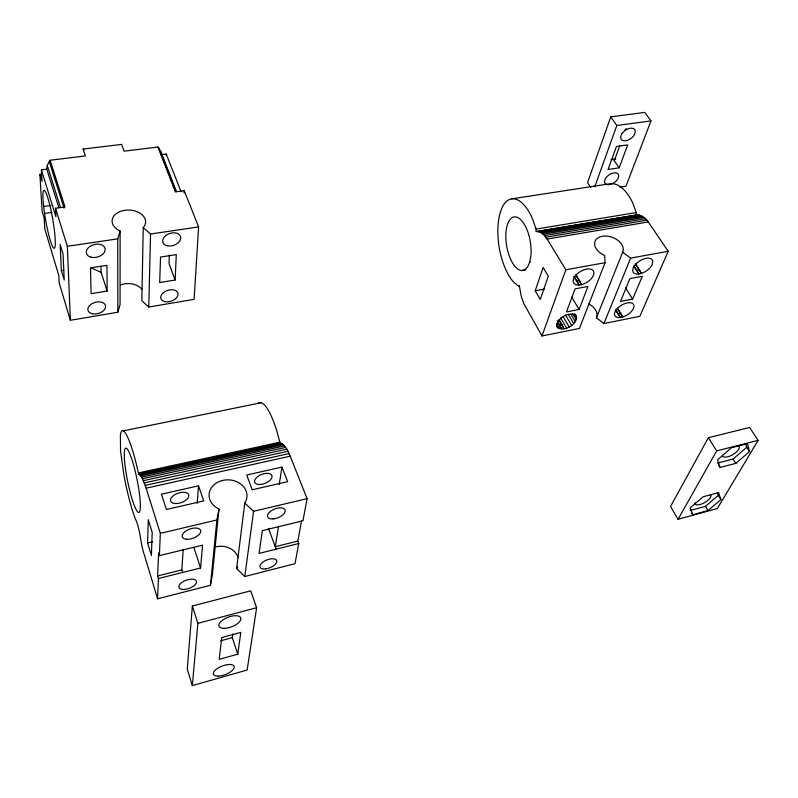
<?xml version="1.0" encoding="UTF-8"?>
<svg xmlns="http://www.w3.org/2000/svg" width="798" height="798" viewBox="0 0 798 798"><rect width="100%" height="100%" fill="white"/><g stroke="black" fill="none" stroke-linecap="round" stroke-linejoin="round"><path stroke-width="1.2" d="M58.862 207.729L46.763 169.166L47.232 165.405L50.134 160.238L85.406 155.919L83.062 149.056L121.605 144.418L124.089 151.181L157.894 147.041L175.42 191.899L184.238 190.692L198.602 226.911L194.114 299.35L148.757 307.021L141.854 300.816L143.231 227.639A16.758 11.411 2.5 0 0 137.475 211.869A16.758 11.411 2.5 0 0 114.513 215.211A16.758 11.411 2.5 0 0 120.119 231.001L120.069 304.447L117.835 312.247L70.384 320.277L59.142 282.781L58.783 275.41L44.818 228.996L44.179 218.123L42.085 211.201L39.9 174.363L42.194 174.074M148.757 307.021L150.553 234.004L143.231 227.639M147.59 542.989L148.268 519.678L152.199 532.356L151.411 555.528L147.59 542.989L152.348 541.862M166.174 155.281L166.213 154.024L161.196 154.652M169.376 255.041L169.036 263.549L175.141 280.028L159.69 282.542L160.538 257.046L176.298 254.612L175.141 280.028M158.423 578.51L157.635 575.927L158.583 553.014L159.391 555.627L202.562 545.144L200.587 567.986L158.423 578.51L157.575 598.799L210.443 585.293L212.418 574.68L218.961 509.054A18.962 15.621 2.4 0 1 211.39 487.797A18.962 15.621 2.4 0 1 237.026 481.822A18.962 15.621 2.4 0 1 244.787 503.029L253.565 511.309L244.787 576.525L295.001 563.697L298.761 543.498L297.824 541.074L301.584 520.695M159.391 555.627L160.328 533.343L145.236 485.403L141.695 477.114L138.712 474.012L135.52 460.745A50.713 7.391 78.5 0 0 120.388 434.95L120.548 450.75L123.71 473.862A50.713 7.391 78.5 0 0 135.331 518.8C140.757 530.141 140.149 543.318 144.428 555.139L157.575 598.799M184.119 192.986L184.238 190.692M182.652 572.465L181.834 569.912L183.201 549.423M197.186 503.319L198.532 485.842L161.475 494.171L166.383 509.503L203.69 500.935L198.532 485.842M192.358 606.011L187.261 668.973L192.348 685.592L247.131 670.041L256.627 607.727L250.722 590.829L192.358 606.011L197.874 623.338L192.348 685.592M210.443 585.293L216.896 519.977L218.961 509.054M244.787 576.525L236.607 568.575L244.787 503.029M237.784 654.18L240.806 632.395L221.744 637.572L219.181 659.348L237.784 654.18L232.288 637.642L232.757 633.971M279.23 484.446L281.943 467.089L246.712 475.01L252.178 489.792L287.629 481.653L281.943 467.089M278.572 526.281L275.27 546.68L297.824 541.074M258.143 403.389A48.678 11.88 78.2 0 1 276.726 430.611L280.158 443.249C285.884 444.476 287.769 451.598 290.223 456.177L307.09 498.66L302.981 520.755L262.372 530.62L259.041 553.413L298.761 543.498M522.171 270.522L525.174 269.495L527.727 266.692L529.653 262.283L530.8 256.557A27.132 12.01 80.7 0 0 519.039 218.273A27.132 12.01 80.7 0 0 505.922 239.51A27.132 12.01 80.7 0 0 522.171 270.522L525.822 269.874M576.495 316.227C570.131 310.053 556.046 318.352 557.044 326.831C563.578 333.394 580.754 323 575.278 314.193M117.835 312.247L117.745 238.851L120.119 231.001M535.199 290.771L543.149 267.49L548.326 276.198L540.246 299.43L535.199 290.771L544.545 289.046M619.906 187.121L625.981 186.173L650.978 120.907L644.814 112.408L610.769 116.867L587.537 182.692L590.66 187.46M594.819 186.652L616.814 125.495L610.769 116.867M541.982 335.968L565.842 269.774L547.139 239.041C544.645 235.38 541.034 231.24 536.186 231.53L536.047 229.096L532.705 219.34A45.267 20.04 80.7 0 0 502.74 206.273C496.974 218.373 497.244 232.238 498.83 245.255A45.267 20.04 80.7 0 0 514.002 282.552L518.82 286.412L519.299 285.524L521.184 296.128L523.727 303.449L541.982 335.968L579.438 328.447L605.064 262.702L604.645 255.45A14.863 9.835 20.2 0 1 595.268 240.866A14.863 9.835 20.2 0 1 613.203 237.674A14.863 9.835 20.2 0 1 622.689 252.238L630.649 258.093L668.205 251.32L648.295 221.954C645.502 218.193 641.333 214.472 636.325 214.931L536.186 231.53M614.3 160.717L619.777 145.815M619.158 167.829L627.697 144.917L616.435 146.513L608.056 169.485L619.158 167.829L613.333 159.301M579.099 309.474L587.927 286.452L575.089 288.856L566.47 311.938L579.099 309.474L571.747 297.255M668.205 251.32L639.836 316.317L603.896 323.539L596.425 317.823L622.689 252.238M603.896 323.539L630.649 258.093M632.644 299.07L642.32 276.268L629.941 278.582L620.455 301.445L632.644 299.07L625.522 287.908M708.365 437.693L670.529 506.501L678.051 519.299L717.362 508.526L758.1 440.376L749.611 427.459L708.365 437.693L716.674 450.88L678.051 519.299M622.121 133.416L621.173 135.071A8.319 4.968 -35.9 0 0 625.203 140.807A8.319 4.968 -35.9 0 0 634.779 134.004L635.278 130.912A8.319 4.968 -35.9 0 0 630.789 128.199L628.924 128.548A8.319 4.968 -35.9 0 0 622.131 133.416M717.292 463.139L733.113 459.059L746.719 447.279L745.831 443.878M735.856 463.369L749.522 451.588L747.467 443.688L731.397 447.768L717.611 459.788L720.025 467.488L735.856 463.369L733.113 459.059M690.2 510.481L705.452 506.331L718.27 495.378L717.502 493.034M708.016 510.56L720.873 499.598L718.589 492.625L703.098 496.785L690.12 507.947L692.744 514.74L708.016 510.56L705.452 506.331M220.737 640.794L232.288 637.642M197.874 623.338L256.627 607.727M716.674 450.88L758.1 440.376M157.635 575.927L181.834 569.912M160.328 533.343L216.896 519.977M253.565 511.309L307.09 498.66M634.24 266.333L636.774 270.223L639.298 269.634L641.422 273.395A11.362 6.035 -32.8 0 0 652.056 264.936L652.814 261.155A11.362 6.035 -32.8 0 0 646.739 258.213L644.185 258.801A11.362 6.035 -32.8 0 0 634.779 265.275L633.452 267.37A11.362 6.035 -32.8 0 0 638.899 273.983L641.422 273.395L635.537 264.387M529.653 262.283L530.151 262.173M146.174 488.167L290.223 456.177M143.411 480.665L286.761 449.164M144.308 482.9L287.918 451.239M145.236 485.403L289.076 453.583M140.159 474.86L282.352 443.897M140.897 475.817L283.4 444.735M141.695 477.114L284.497 445.902M142.533 478.73L285.624 447.379M138.443 472.915L279.879 442.202M138.712 474.012L280.407 443.199M139.48 474.251L281.345 443.379M615.667 309.664L618.25 313.814L620.674 313.295L622.679 316.996A10.923 5.636 -31.6 0 0 631.757 311.07L633.103 309.125A10.923 5.636 -31.6 0 0 628.295 302.731L625.841 303.26A10.923 5.636 -31.6 0 0 614.6 313.105L614.53 314.771A10.923 5.636 -31.6 0 0 620.245 317.524L622.679 316.996L617.413 308.567M123.401 430.83L261.175 402.741M565.842 269.774L605.064 262.702M609.463 184.557L608.754 184.677A8.02 4.678 -34.3 0 1 604.535 182.084L604.575 180.687A8.02 4.678 -34.3 0 1 613.622 172.907A8.02 4.678 -34.3 0 1 618.121 178.373L617.153 179.909A8.02 4.678 -34.3 0 1 610.53 184.368M545.832 237.206L646.899 220.208M547.139 239.041L648.295 221.954M538.899 231.799L639.338 215.121M540.296 232.348L640.874 215.63M541.702 233.176L642.42 216.388M543.099 234.263L643.946 217.415M544.485 235.609L645.442 218.692M536.047 229.096L636.245 212.567L636.325 214.931M537.523 231.53L637.821 214.891M107.171 291.071L91.102 293.684L90.503 267.899L106.922 265.355L107.171 291.071L101.037 272.288L100.947 266.143M573.981 276.188L577.024 281.175L579.577 280.766L581.602 284.637A11.531 6.314 -31.5 0 0 593.722 274.452L593.902 272.557A11.531 6.314 -31.5 0 0 588.146 268.926L585.562 269.325A11.531 6.314 -31.5 0 0 575.697 275.44L574.211 277.534A11.531 6.314 -31.5 0 0 579.039 285.046L581.602 284.637L575.927 275.38M61.376 270.642L64.229 280.028L63.062 254.063L60.159 244.627L61.376 270.642L63.8 270.263M511.648 198.872L609.921 183.769A43.81 22.434 81 0 1 632.804 203.161L636.245 212.567M50.134 160.238L64.977 206.961L55.491 208.248L67.341 246.303L117.745 238.851M150.553 234.004L198.602 226.911M610.879 159.66L615.777 158.942M44.538 213.455A29.406 3.581 80 0 0 54.863 247.46A29.406 3.581 80 0 0 48.808 201.236A29.406 3.581 80 0 0 43.621 206.433L44.538 213.455L51.88 212.438M43.621 206.433L50.982 205.435M616.814 125.495L650.978 120.907M39.9 174.363L42.045 181.316L41.376 169.844L46.763 169.166M557.124 320.726L559.548 324.876L561.942 324.636L564.016 328.796L559.248 320.656M91.301 267.958L101.037 272.288M83.062 149.056L84.049 149.884M157.894 147.041L160.717 151.351L176.458 191.55M635.497 263.819L639.298 269.634M633.672 265.963L638.899 273.983L636.774 270.223M746.719 447.279L749.522 451.588M718.39 464.875L720.025 467.488M617.433 308.118L620.674 313.295M615.647 310.143L620.245 317.524L618.25 313.814M718.27 495.378L720.873 499.598M575.917 274.791L579.577 280.766M574.011 276.816L579.039 285.046L577.024 281.175M574.341 313.744L576.774 317.813M572.735 313.544L576.365 319.639M691.467 512.615L692.744 514.74M571.089 314.482L575.318 321.584M568.256 314.392L573.682 323.529M565.582 315.18L571.587 325.335M563.179 316.716L569.174 326.881M560.605 317.883L566.59 328.058M558.899 319.449L561.942 324.636M557.453 321.913L561.632 329.045L559.548 324.876M556.605 323.679L559.588 328.786M556.824 325.983L558.021 328.028M166.213 154.024L181.126 191.829M158.792 147.849L175.889 191.54M162.992 159.241L164.338 162.682M170.173 177.605L171.52 181.046M268.497 528.416L276.178 549.134M193.854 547.488L200.587 567.986M49.197 161.306L64 208.039M47.232 165.405L60.478 207.48M41.376 169.844L55.9 216.677L55.491 208.248M160.717 151.351L161.036 153.555M67.341 246.303L70.384 320.277M588.784 303.988A14.085 9.835 20.7 0 1 596.425 317.823M120.797 284.846A15.8 11.312 1.1 0 1 142.114 289.534M737.552 445.513A9.486 3.86 -30.8 0 1 734.09 453.813A9.486 3.86 -30.8 0 1 722.569 455.798M710.35 494.491A9.017 3.531 -29.9 0 1 704.195 502.84A9.017 3.531 -29.9 0 1 695.018 502.74M237.575 566.77A17.746 15.182 0 0 1 236.607 568.575M216.108 546.79A17.746 15.182 0 0 1 237.974 557.044M626.45 128.668A8.279 4.997 -36 0 1 624.804 130.054M91.052 257.215A9.626 6.464 -14.9 0 0 105.156 249.445A9.626 6.464 -14.9 0 0 90.922 245.834A9.626 6.464 -14.9 0 0 91.052 257.215M166.902 245.694A9.297 6.264 -18.2 0 0 180.737 238.093A9.297 6.264 -18.2 0 0 167.45 234.462A9.297 6.264 -18.2 0 0 166.902 245.694M164.797 301.624A8.908 5.696 -18.2 0 0 178.014 294.382A8.908 5.696 -18.2 0 0 165.296 291.37A8.908 5.696 -18.2 0 0 164.797 301.624M223.699 628.355A11.631 5.117 -20.9 0 0 240.856 619.118A11.631 5.117 -20.9 0 0 225.026 618.62A11.631 5.117 -20.9 0 0 223.699 628.355M92.359 313.744A9.067 5.776 -15.4 0 0 105.615 306.462A9.067 5.776 -15.4 0 0 92.239 303.529A9.067 5.776 -15.4 0 0 92.359 313.744M217.994 676.106A11.042 4.559 -20.9 0 0 234.213 667.387A11.042 4.559 -20.9 0 0 219.181 667.397A11.042 4.559 -20.9 0 0 217.994 676.106M260.278 484.466A9.237 4.788 -21.4 0 0 271.938 475.658A9.237 4.788 -21.4 0 0 257.664 476.586A9.237 4.788 -21.4 0 0 260.278 484.466M273.195 518.909A9.406 4.668 -21.7 0 0 285.115 510.042A9.406 4.668 -21.7 0 0 270.662 511.219A9.406 4.668 -21.7 0 0 273.195 518.909M124.508 460.057A32.798 4.778 78.5 0 0 137.845 512.047A32.798 4.778 78.5 0 0 134.573 468.745A32.798 4.778 78.5 0 0 124.508 460.057M182.872 589.453A9.297 4.349 -19.8 0 0 196.498 582.081A9.297 4.349 -19.8 0 0 183.55 581.383A9.297 4.349 -19.8 0 0 182.872 589.453M265.435 568.894A8.958 4.19 -21.6 0 0 276.716 560.615A8.958 4.19 -21.6 0 0 262.951 562.061A8.958 4.19 -21.6 0 0 265.435 568.894M186.393 539.229A9.766 4.858 -19.7 0 0 200.767 531.448A9.766 4.858 -19.7 0 0 187.141 530.261A9.766 4.858 -19.7 0 0 186.393 539.229M174.742 503.498A9.586 4.978 -19.2 0 0 188.847 495.837A9.586 4.978 -19.2 0 0 175.37 494.371A9.586 4.978 -19.2 0 0 174.742 503.498"/></g></svg>
